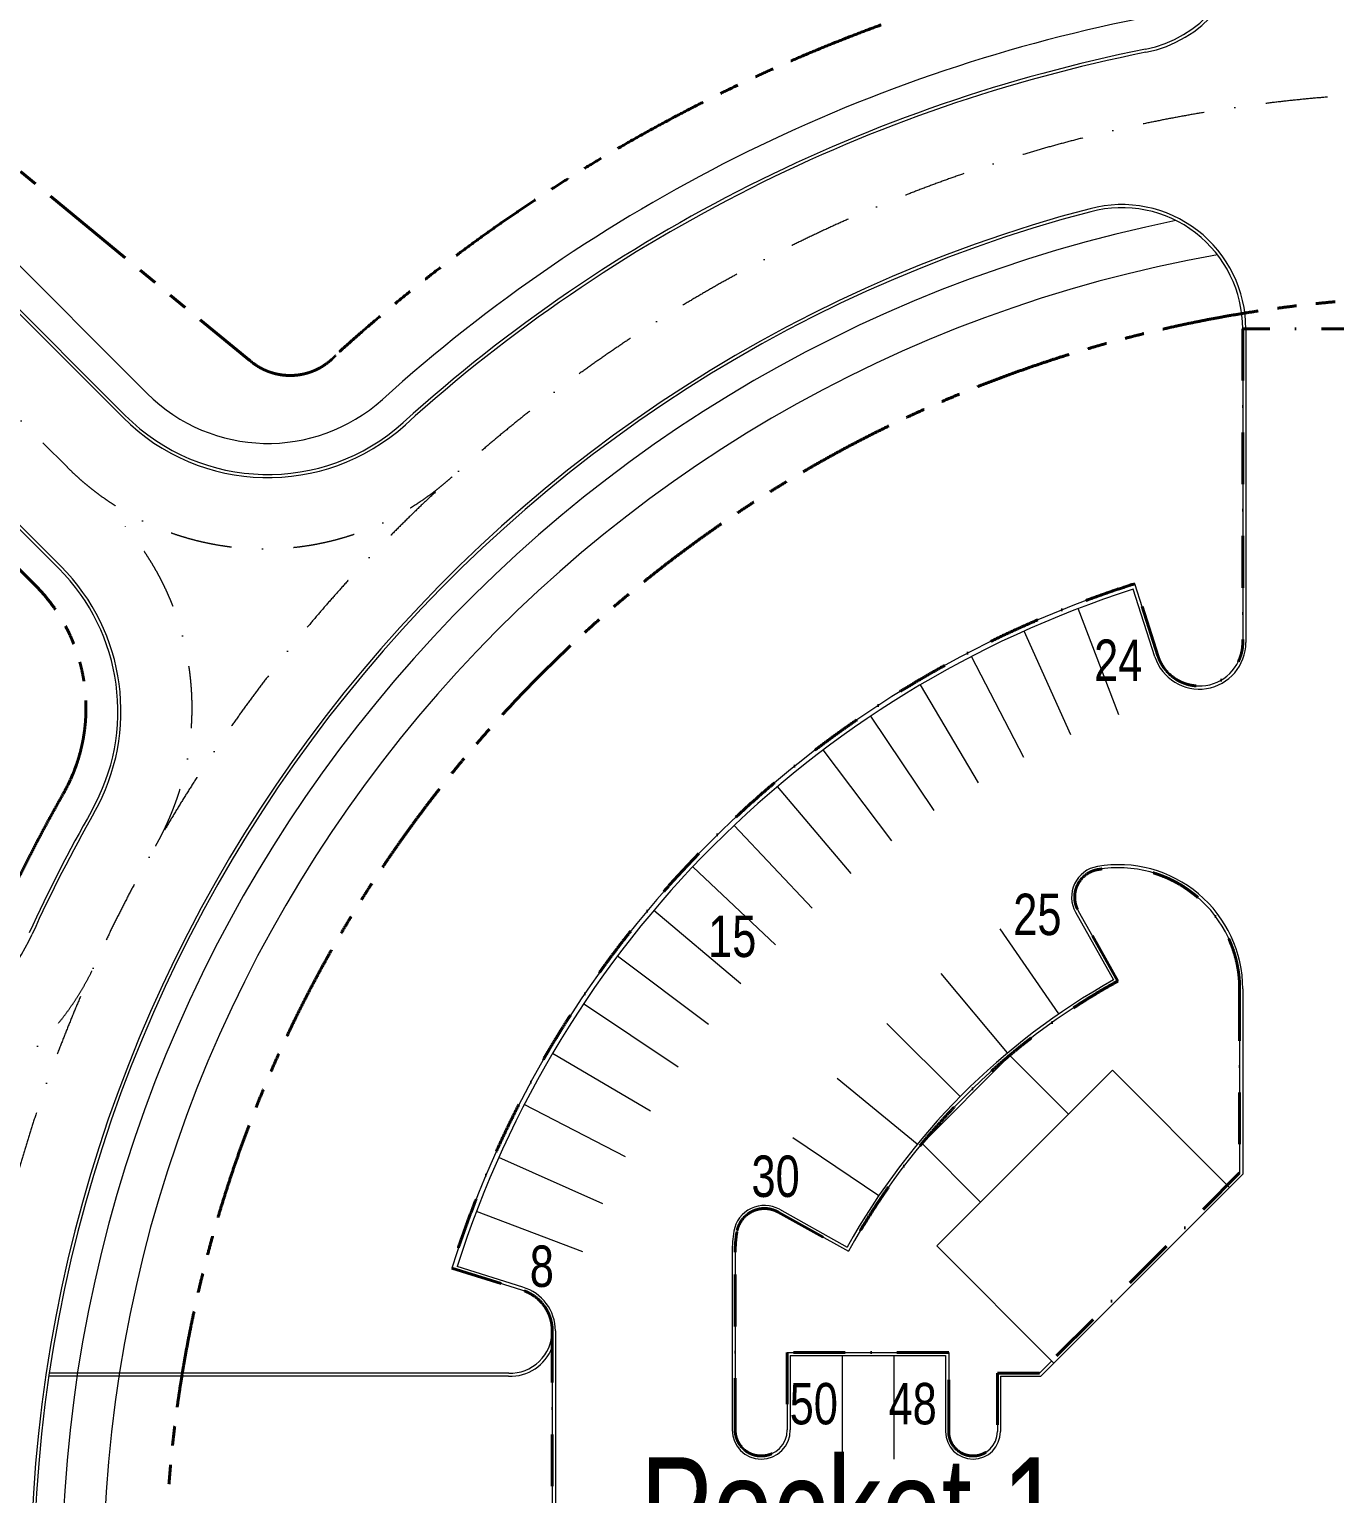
# Model space of a CAD drawing. Header units: inches. Extents: x 5542223 to 12533222, y 497239 to 5189502.
# Drawn here: x 6916560 to 6979603, y 2177581 to 2248284 of the extents above; entities that cross this region are included whole.
import ezdxf

# ---------------------------------------------------------------- set-up
doc = ezdxf.new("R2010")
doc.units = ezdxf.units.IN
doc.header["$MEASUREMENT"] = 0
doc.linetypes.add('DASHDOT', pattern=[1, 0.5, -0.25, 0, -0.25])
doc.linetypes.add('PHANTOM2', pattern=[1.25, 0.625, -0.125, 0.125, -0.125, 0.125, -0.125])
doc.layers.get('0').update_dxf_attribs({"color": 1})
for name, color, linetype, lineweight in [('Area_parking', 7, 'DASHDOT', 40), ('PARKING NO TXT', 7, 'Continuous', 9), ('Parking_Text', 7, 'Continuous', 18), ('PAVEMENT', 7, 'Continuous', 15), ('Road', 7, 'Continuous', 15), ('Road_center', 7, 'DASHDOT', 13), ('Road_CStone', 8, 'Continuous', 15), ('ROW', 7, 'PHANTOM2', 40), ('S_Parkingbays', 7, 'Continuous', 13), ('Ter_Top3', 7, 'Continuous', 20)]:
    doc.layers.add(name, color=color, linetype=linetype, lineweight=lineweight)
doc.styles.add('Parking_txt', font='arial.ttf', dxfattribs={"width": 0.75})

msp = doc.modelspace()

# ---------------------------------------------------------------- linework, layer by layer
msp.add_circle((6864263.374, 1819279.277), 1322040.52)
at = {"layer": 'Area_parking', "ltscale": 5000}
for p, q in [((6981462.133, 2233820.938), (6975162.133, 2233820.938)), ((6975162.133, 2233820.938), (6975162.133, 2218677.772)), ((6971062.209, 2218037.223), (6969948.259, 2221515.205)), ((6969122, 2202329.697), (6967218.41, 2205725.523)), ((6975012.133, 2201951.342), (6975012.133, 2193068.689)), ((6975012.133, 2193068.689), (6965341.927, 2183398.483)), ((6952720.154, 2191179.88), (6956122.173, 2189287.382)), ((6950650.657, 2180657.937), (6950650.657, 2189248.483)), ((6936962.721, 2188472.528), (6940348.207, 2187410.488)), ((6941815.986, 2185446.104), (6941815.986, 2176911.803)), ((6953162.133, 2184402.199), (6953162.133, 2180657.937)), ((6960962.133, 2184402.199), (6953162.133, 2184402.199)), ((6960962.133, 2180577.199), (6960962.133, 2184402.199)), ((6965341.927, 2183398.483), (6963312.133, 2183398.483)), ((6963312.133, 2183398.483), (6963312.133, 2180577.199))]:
    msp.add_line(p, q, dxfattribs=at)
for centre, radius, start, end in [((6985247.133, 2173257.199), 50625, 107.58978756, 162.50937798), ((6973062.133, 2218677.772), 2100, 197.75955308, 0), ((6968396.009, 2206385.646), 1350, 99.80231133, 209.27356776), ((6969162.133, 2201951.342), 5850, 0, 99.80233887), ((6985247.133, 2173257.199), 33245, 119.0150508, 151.17190859), ((6952063.877, 2190000.134), 1350, 60.91339161, 170.38466771), ((6956500.657, 2189248.483), 5850, 170.38462506, 180.00000003), ((6939767.592, 2185446.104), 2048.394, 0, 73.53385723), ((6951906.395, 2180657.937), 1255.738, 180.00000003, 0.00000003), ((6962137.133, 2180577.199), 1175, 180.00000003, 0.00000003)]:
    msp.add_arc(centre, radius, start, end, dxfattribs=at)
at = {"layer": 'PAVEMENT', "ltscale": 6000}
msp.add_line((6903962.96, 2248996.415), (6922253.876, 2230705.5), dxfattribs=at)
for centre, radius, start, end in [((6985247.133, 2173257.199), 77025, 101.29273558, 132.09003609), ((6985247.133, 2173257.199), 67125, 101.43733796, 180), ((6985247.133, 2173257.199), 65125, 99.99465831, 180), ((6928087.507, 2236539.13), 8250, 225, 312.09003609)]:
    msp.add_arc(centre, radius, start, end, dxfattribs=at)
at = {"layer": 'Road', "ltscale": 6000}
for p, q in [((6902796.234, 2247829.689), (6921087.15, 2229538.773)), ((6897705.065, 2242738.52), (6918088.208, 2222355.377)), ((6975312.133, 2233820.938), (6975312.133, 2218677.772)), ((6975162.133, 2201951.342), (6975162.133, 2193006.557)), ((6963462.133, 2183248.483), (6965404.059, 2183248.483))]:
    msp.add_line(p, q, dxfattribs=at)
at = {"layer": 'Road'}
for p, q in [((6970919.357, 2217991.47), (6969875.494, 2221250.623)), ((6967087.566, 2205652.176), (6968917.643, 2202387.489)), ((6974525.737, 2192370.161), (6975162.133, 2193006.557)), ((6952793.074, 2191310.963), (6956063.714, 2189491.549)), ((6950500.657, 2189248.483), (6950500.657, 2180657.937)), ((6940391.938, 2187553.977), (6937227.473, 2188546.682)), ((6941965.986, 2185446.104), (6941965.986, 2176911.803)), ((6953312.133, 2184252.199), (6953312.133, 2180657.937)), ((6953312.133, 2184252.199), (6960812.133, 2184252.199)), ((6960812.133, 2184252.199), (6960812.133, 2180577.199)), ((6966040.456, 2183884.879), (6965404.059, 2183248.483)), ((6963462.133, 2183248.483), (6963462.133, 2180577.199))]:
    msp.add_line(p, q, dxfattribs=at)
at = {"layer": 'Road', "ltscale": 6000}
for centre, radius, start, end in [((6969312.133, 2253056.738), 6000, 281.29273558, 357.9150711), ((6985247.133, 2173257.199), 75375, 101.29273558, 132.09003609), ((6985247.133, 2173257.199), 68625, 104.74106257, 180), ((6969312.133, 2233820.938), 6000, 0, 104.74106257), ((6928087.507, 2236539.13), 9900, 225, 312.09003609), ((6911087.851, 2215355.02), 9900, 330.41782691, 45), ((6985247.133, 2173257.199), 50395, 107.75955306, 162.33850045), ((6985247.133, 2173257.199), 75375, 150.41782691, 155.43095675), ((6968396.009, 2206385.646), 1500, 99.80234713, 209.27356776), ((6969162.133, 2201951.342), 6000, 0, 99.80234713), ((6907488.227, 2208807.199), 10125, 270, 335.43095675), ((6985247.133, 2173257.199), 33395, 119.27356776, 150.91339163), ((6952063.877, 2190000.134), 1500, 60.91339161, 170.38461226), ((6956500.657, 2189248.483), 6000, 170.38461226, 180), ((6939767.592, 2185446.104), 2198.394, 359.99998003, 73.50084977)]:
    msp.add_arc(centre, radius, start, end, dxfattribs=at)
at = {"layer": 'Road'}
for centre, radius, start, end in [((6973062.133, 2218677.772), 2250, 197.75955308, 0), ((6951906.395, 2180657.937), 1405.738, 180.00000003, 0.00000003), ((6962137.133, 2180577.199), 1325, 180.00000003, 0.00000003)]:
    msp.add_arc(centre, radius, start, end, dxfattribs=at)
at = {"layer": 'Road_center', "ltscale": 6000}
msp.add_line((6900251.192, 2245283.563), (6918382.262, 2227152.493), dxfattribs=at)
for centre, radius, start, end in [((6985247.133, 2173257.199), 72000, 90, 180), ((6927928.203, 2236698.434), 13500, 225, 312.09770044), ((6910922.829, 2215520.042), 13500, 330.37624931, 45), ((6907488.227, 2208807.199), 13500, 270, 335.43095675)]:
    msp.add_arc(centre, radius, start, end, dxfattribs=at)
at = {"layer": 'Road_CStone', "ltscale": 6000}
for p, q in [((6902902.3, 2247935.755), (6921193.216, 2229644.839)), ((6975162.133, 2233820.938), (6975162.133, 2218677.771)), ((6908069.254, 2232162.199), (6917982.142, 2222249.311)), ((6971062.209, 2218037.223), (6969948.259, 2221515.205)), ((6967218.41, 2205725.523), (6969122, 2202329.697)), ((6975012.133, 2201951.34), (6975012.133, 2193068.689)), ((6974419.671, 2192476.227), (6975012.133, 2193068.689)), ((6952720.154, 2191179.88), (6956122.173, 2189287.382)), ((6950650.657, 2189248.483), (6950650.657, 2180657.937)), ((6940347.04, 2187410.854), (6936962.721, 2188472.528)), ((6941815.986, 2184647.97), (6941815.986, 2176911.803)), ((6953162.133, 2184402.199), (6960962.133, 2184402.199)), ((6953162.133, 2184402.199), (6953162.133, 2180657.937)), ((6960962.133, 2184402.199), (6960962.133, 2180577.199)), ((6939711.328, 2183398.483), (6917527.269, 2183398.483)), ((6963312.133, 2183398.483), (6965341.927, 2183398.483)), ((6963312.133, 2183398.483), (6963312.133, 2180577.199)), ((6965934.39, 2183990.945), (6965341.927, 2183398.483)), ((6939709.304, 2183248.483), (6917504.976, 2183248.483))]:
    msp.add_line(p, q, dxfattribs=at)
for centre, radius, start, end in [((6969312.133, 2253056.738), 5850, 281.29273558, 357.9150711), ((6985247.133, 2173257.199), 75525, 101.29273558, 132.09003609), ((6985247.133, 2173257.199), 68475, 104.74106257, 180), ((6969312.133, 2233820.938), 5850, 0, 104.74106257), ((6928087.507, 2236539.13), 9750, 225, 312.09003609), ((6911087.851, 2215355.02), 9750, 330.41782691, 45), ((6985247.133, 2173257.199), 50625, 107.58978756, 162.50937798), ((6973062.133, 2218677.772), 2100, 197.75955308, 0), ((6985247.133, 2173257.199), 75525, 150.41782691, 155.43095675), ((6968396.009, 2206385.646), 1350, 99.80234713, 209.27356776), ((6969162.133, 2201951.342), 5850, 0, 99.80234713), ((6985247.133, 2173257.199), 33245, 119.0150508, 151.17190859), ((6952063.877, 2190000.134), 1350, 60.91339161, 170.38461226), ((6956500.657, 2189248.483), 5850, 170.38461226, 180), ((6939767.592, 2185446.104), 2048.394, 359.22472673, 73.50084977), ((6939767.592, 2185446.104), 2048.394, 268.48069797, 359.22472673), ((6939767.592, 2185446.104), 2198.394, 268.48069797, 338.71217043), ((6951906.395, 2180657.937), 1255.738, 180.00000003, 0.00000003), ((6962137.133, 2180577.199), 1175, 180.00000003, 0.00000003)]:
    msp.add_arc(centre, radius, start, end, dxfattribs=at)
at = {"layer": 'ROW', "ltscale": 7500}
for p, q in [((6903109.015, 2252148.458), (6927222.64, 2232277.473)), ((6894623.734, 2243663.176), (6916844.849, 2221442.061))]:
    msp.add_line(p, q, dxfattribs=at)
for centre, radius, start, end in [((6985247.133, 2173257.199), 80125, 90, 132.09770044), ((6985247.133, 2173257.199), 62125, 90, 176.82444711), ((6929157.794, 2234547.311), 2978.064, 227.26879278, 317.18163874), ((6910922.829, 2215520.042), 8375, 330.37624931, 45), ((6985247.133, 2173257.199), 77125, 150.37624931, 155.43095675)]:
    msp.add_arc(centre, radius, start, end, dxfattribs=at)
at = {"layer": 'S_Parkingbays', "ltscale": 6000}
for p, q in [((6969180.094, 2215178.689), (6967211.752, 2220314.41)), ((6966857.501, 2214213.059), (6964604.622, 2219230.483)), ((6964592.633, 2213118.868), (6962062.29, 2218002.245)), ((6962392.6, 2211899.551), (6959592.735, 2216633.551)), ((6960264.308, 2210558.935), (6957203.71, 2215128.699)), ((6958214.438, 2209101.228), (6954902.714, 2213492.411)), ((6956249.423, 2207531.006), (6952696.969, 2211729.824)), ((6954375.433, 2205853.198), (6950593.4, 2209846.471)), ((6952598.349, 2204073.071), (6948598.61, 2207848.264)), ((6950923.751, 2202196.212), (6946718.859, 2205741.475)), ((6966280.68, 2200743.554), (6963440.966, 2204858.894)), ((6949356.894, 2200228.513), (6944960.05, 2203532.717)), ((6963807.937, 2198861.631), (6960597.996, 2202695.204)), ((6947902.697, 2198176.151), (6943327.703, 2201228.924)), ((6961520.824, 2196758.014), (6957968.449, 2200276.626)), ((6946565.726, 2196045.568), (6941826.941, 2198837.327)), ((6959439.142, 2194450.917), (6955575.092, 2197624.104)), ((6945350.175, 2193843.452), (6940462.476, 2196365.434)), ((6957580.918, 2191960.315), (6953438.648, 2194760.602)), ((6944259.862, 2191576.715), (6939238.59, 2193821.003)), ((6943298.209, 2189252.473), (6938159.127, 2191212.023)), ((6955812.133, 2184252.199), (6955812.133, 2179252.199)), ((6958312.133, 2184252.199), (6958312.133, 2179252.199))]:
    msp.add_line(p, q, dxfattribs=at)
at = {"layer": 'Ter_Top3', "ltscale": 0.1}
for points in [[(6963919.135, 2198734.122), (6966747.562, 2195905.695), (6962504.922, 2191663.054), (6959676.495, 2194491.481)], [(6968868.883, 2198027.015), (6960383.601, 2189541.734), (6966040.456, 2183884.879), (6974525.737, 2192370.161)]]:
    msp.add_lwpolyline(points, close=True, dxfattribs=at)

# ---------------------------------------------------------------- texts
at = {"layer": 'PARKING NO TXT', "style": 'Parking_txt', "width": 0.75}
for s, p in [('24', (6967983.105, 2216822.451)), ('25', (6964078.605, 2204551.451)), ('15', (6949342.605, 2203490.951)), ('30', (6951436.105, 2191908.451)), ('8', (6940730.605, 2187563.951)), ('50', (6953280.605, 2180928.451)), ('48', (6958055.105, 2180928.451))]:
    msp.add_text(s, height=2000, dxfattribs=at).set_placement(p)
at = {"layer": 'Parking_Text', "style": 'Parking_txt', "width": 0.75}
msp.add_text('Pocket 1', height=5000, dxfattribs=at).set_placement((6946059.276, 2174337.874))

doc.saveas('drawing.dxf')
